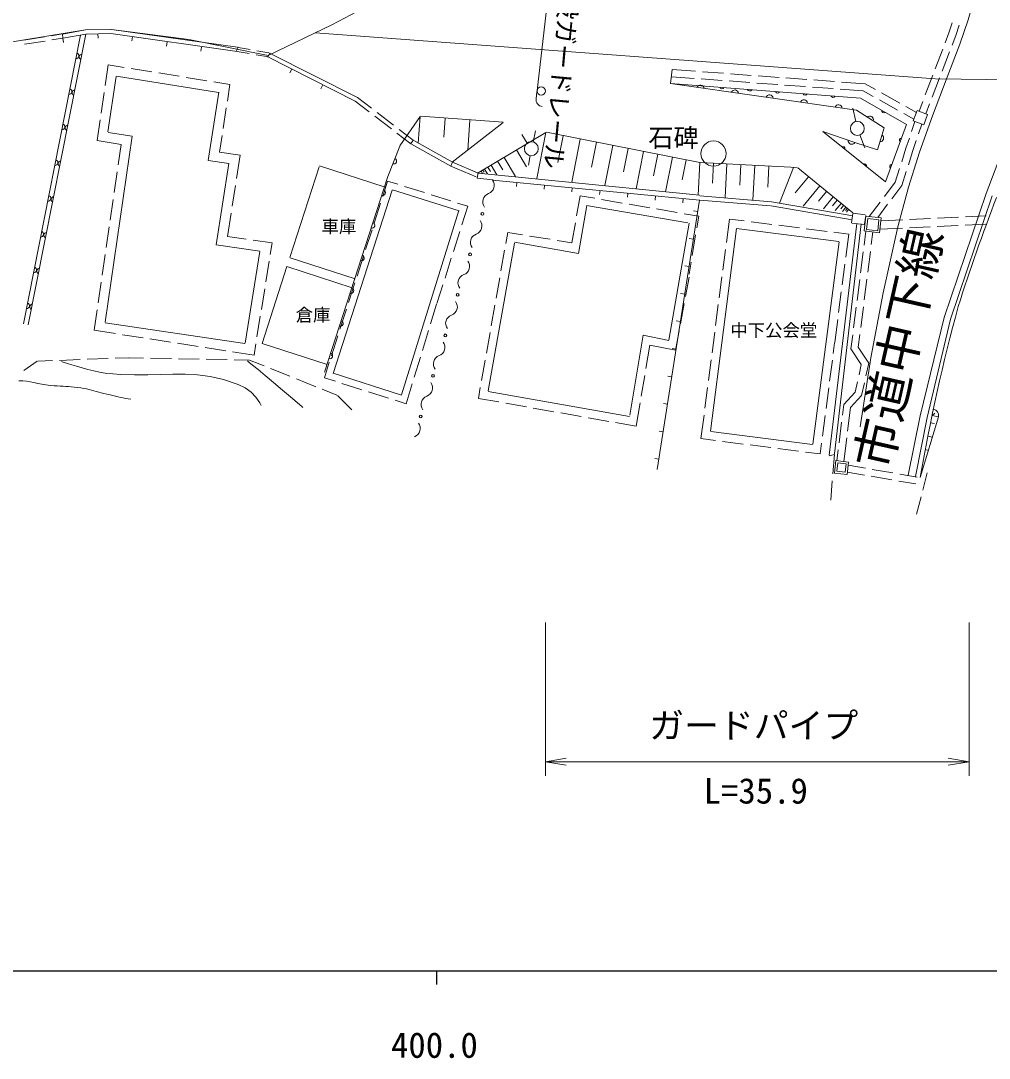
# Model space of a CAD drawing. Units: millimetres, scale not verified. Extents: x 40000 to 680000, y 20000 to 380000.
# Drawn here: x 438156 to 507664, y 198715 to 273192 of the extents above; entities that cross this region are included whole.
import ezdxf
from ezdxf.enums import TextEntityAlignment as Align

# ---------------------------------------------------------------- set-up
doc = ezdxf.new("R2010")
doc.units = ezdxf.units.MM
doc.header["$LTSCALE"] = 1000
for name, color, linetype, lineweight in [('M-BGD', 7, 'Continuous', 13), ('M-STR-HTXT', 7, 'Continuous', 13), ('M-TTL-BAND', 7, 'Continuous', 25)]:
    doc.layers.add(name, color=color, linetype=linetype, lineweight=lineweight)
doc.layers.add('M-BMK-HTXT', color=7, linetype='Continuous')
doc.styles.add('ＭＳ ゴシック', font='')
doc.styles.get('ＭＳ ゴシック').set_extended_font_data('MS Gothic')

# ---------------------------------------------------------------- blocks, each defined once
blk = doc.blocks.new('open_arrow')
at = {"color": 0, "linetype": 'Continuous', "lineweight": -2}
blk.add_lwpolyline([(7.5, 1.25), (0, 0), (7.5, -1.25)], dxfattribs=at)

msp = doc.modelspace()

# ---------------------------------------------------------------- linework, layer by layer
at = {"layer": 'M-BGD'}
for p, q in [((469526, 277695), (460484, 272901)), ((475215, 268180), (476269, 277353)), ((460484, 272901), (455915, 270690)), ((504773, 272314), (505002, 273031)), ((505264, 272142), (505499, 272878)), ((437104, 271600), (442804, 272534)), ((442453, 272164), (438350, 251443)), ((438386, 271801), (439868, 272037)), ((442820, 272232), (438696, 251373)), ((440361, 272116), (441149, 272242)), ((441163, 271938), (440393, 271816)), ((441149, 272238), (442804, 272534)), ((441150, 272239), (441182, 271938)), ((442836, 272232), (441167, 271936)), ((441167, 271936), (441229, 271641)), ((442804, 272534), (444612, 272575)), ((442804, 272534), (444677, 272567)), ((444618, 272277), (442835, 272232)), ((443697, 272254), (443701, 271952)), ((453692, 270989), (444618, 272277)), ((444659, 272570), (453710, 271292)), ((450211, 271853), (444677, 272567)), ((446180, 272042), (446136, 271744)), ((450211, 271853), (455915, 270690)), ((503778, 269016), (459305, 272331)), ((504503, 271610), (504773, 272314)), ((504992, 271430), (505264, 272142)), ((439899, 271738), (438418, 271503)), ((448653, 271670), (448605, 271374)), ((451123, 271304), (451080, 271006)), ((453751, 271286), (453625, 270998)), ((453759, 271281), (454610, 271129)), ((503788, 269742), (504325, 271143)), ((504747, 271136), (504747, 271135)), ((454558, 270836), (453683, 270992)), ((455925, 270591), (455050, 270747)), ((455102, 271041), (455952, 270890)), ((462167, 267425), (455842, 270615)), ((456039, 270901), (455898, 270580)), ((462325, 267681), (456000, 270874)), ((504276, 269563), (504813, 270964)), ((444213, 268546), (444423, 270021)), ((444423, 270021), (445585, 269836)), ((446079, 269757), (447560, 269520)), ((457604, 269714), (457465, 269447)), ((484896, 269694), (484799, 268686)), ((486593, 269569), (484896, 269694)), ((445011, 269196), (444394, 265215)), ((452341, 268049), (445037, 269218)), ((448054, 269442), (449535, 269205)), ((450029, 269127), (451510, 268890)), ((486497, 269055), (484857, 269176)), ((488492, 268907), (486996, 269018)), ((488587, 269422), (487091, 269532)), ((490486, 268760), (488990, 268870)), ((490582, 269274), (489086, 269385)), ((492577, 269127), (491081, 269237)), ((494571, 268980), (493075, 269090)), ((496566, 268832), (495070, 268943)), ((503072, 267874), (503609, 269275)), ((503561, 267695), (504097, 269096)), ((509897, 268943), (503832, 269014)), ((452004, 268811), (453166, 268626)), ((453166, 268626), (452982, 267427)), ((459832, 268582), (459693, 268315)), ((475215, 268180), (475203, 268081)), ((484799, 268686), (498132, 266778)), ((498430, 267641), (484799, 268686)), ((492481, 268613), (490985, 268723)), ((494475, 268465), (492979, 268576)), ((496470, 268318), (494974, 268428)), ((498608, 268160), (496968, 268281)), ((498762, 268670), (497064, 268795)), ((499340, 267750), (498608, 268160)), ((499506, 268253), (498762, 268670)), ((443930, 266566), (444142, 268051)), ((451618, 263164), (452374, 268061)), ((463172, 266653), (462167, 267425)), ((463331, 266907), (462325, 267681)), ((475144, 267496), (475146, 267584)), ((475156, 267407), (475144, 267496)), ((475146, 267584), (475203, 268081)), ((475190, 267310), (475156, 267407)), ((501722, 265744), (498430, 267641)), ((501085, 266773), (499776, 267506)), ((501251, 267276), (499942, 268009)), ((502624, 266703), (502893, 267407)), ((452906, 266933), (452678, 265451)), ((475246, 267223), (475190, 267310)), ((475304, 267158), (475246, 267223)), ((475397, 267092), (475304, 267158)), ((475495, 267051), (475397, 267092)), ((475586, 267030), (475495, 267051)), ((498087, 265952), (497868, 266927)), ((498132, 266778), (500113, 265511)), ((502432, 266615), (501688, 267032)), ((502210, 265996), (502480, 266747)), ((502480, 266747), (503237, 266474)), ((503109, 266517), (503382, 267228)), ((443650, 264597), (443860, 266071)), ((464758, 265434), (463569, 266348)), ((464916, 265688), (463727, 266602)), ((466818, 266324), (465372, 264216)), ((466818, 266324), (466679, 264408)), ((472782, 265910), (466859, 266344)), ((468606, 266194), (468508, 264847)), ((472784, 265892), (469128, 263031)), ((470395, 266065), (470237, 263899)), ((502254, 266119), (501522, 266529)), ((502091, 265236), (502334, 265952)), ((502967, 265724), (502210, 265996)), ((503237, 266474), (502967, 265724)), ((444439, 265179), (446146, 264902)), ((466319, 264610), (465313, 265383)), ((475850, 265178), (470989, 262273)), ((474935, 264488), (475095, 265291)), ((475851, 265178), (475202, 261857)), ((486891, 263019), (475897, 265185)), ((498026, 264442), (495727, 265239)), ((495727, 265239), (500209, 261625)), ((500113, 265511), (499640, 263934)), ((500209, 261625), (501722, 265744)), ((502581, 265064), (502823, 265776)), ((445357, 264319), (443649, 264596)), ((446146, 264902), (444208, 251560)), ((452602, 264956), (452418, 263758)), ((466160, 264358), (465155, 265130)), ((466326, 264601), (466132, 264366)), ((469133, 263033), (466363, 264585)), ((474498, 264407), (474118, 265037)), ((477082, 264938), (476705, 263012)), ((478313, 264697), (477707, 261600)), ((479476, 264470), (479125, 262675)), ((499640, 263934), (498026, 264442)), ((498375, 264997), (498733, 264063)), ((501686, 264047), (501930, 264763)), ((502179, 263880), (502420, 264591)), ((445142, 262842), (445357, 264319)), ((452418, 263758), (453905, 263550)), ((465357, 264195), (464500, 262022)), ((466193, 264332), (469013, 262758)), ((473737, 263926), (474464, 262699)), ((480639, 264242), (480075, 261358)), ((481739, 264027), (481413, 262356)), ((482839, 263812), (482314, 261128)), ((501379, 263061), (501686, 264047)), ((501860, 262856), (502179, 263880)), ((453089, 262957), (451618, 263164)), ((452180, 257111), (453089, 262957)), ((453905, 263550), (453640, 261861)), ((469132, 263030), (469012, 262756)), ((469132, 263030), (470944, 262270)), ((472381, 263105), (472747, 262488)), ((472843, 263381), (473658, 262005)), ((474710, 263515), (474600, 262826)), ((483880, 263608), (483576, 262055)), ((484921, 263405), (484433, 260911)), ((485905, 263212), (485623, 261770)), ((486891, 263020), (486767, 260681)), ((493873, 262651), (486942, 263013)), ((487867, 262968), (487791, 261543)), ((488842, 262917), (488715, 260505)), ((444854, 260863), (445070, 262347)), ((457465, 256192), (459564, 262702)), ((459589, 262772), (464300, 261253)), ((470852, 261984), (469012, 262756)), ((470990, 262288), (470914, 261898)), ((486859, 260664), (470985, 262260)), ((471201, 262399), (471301, 262230)), ((471323, 262472), (471411, 262324)), ((471445, 262545), (471651, 262197)), ((471682, 262687), (471864, 262379)), ((471920, 262829), (472333, 262132)), ((489839, 262864), (489761, 261395)), ((490835, 262812), (490703, 260326)), ((491852, 262758), (491772, 261244)), ((493611, 262665), (492602, 260102)), ((497865, 259399), (493916, 262637)), ((500923, 261597), (501230, 262584)), ((501392, 261355), (501711, 262379)), ((464500, 262022), (459959, 247957)), ((464131, 260571), (464488, 261683)), ((464488, 261683), (465216, 261455)), ((470914, 261898), (472070, 261762)), ((486871, 260316), (472024, 261755)), ((473761, 261585), (473729, 261288)), ((494684, 261990), (493737, 260828)), ((500141, 260570), (500923, 261597)), ((453563, 261367), (453331, 259885)), ((464806, 261037), (460575, 247879)), ((464834, 261051), (469609, 259553)), ((465693, 261305), (467124, 260856)), ((467601, 260706), (469032, 260257)), ((475752, 261396), (475720, 261099)), ((477741, 261203), (477714, 260904)), ((479731, 261010), (479703, 260710)), ((481724, 260815), (481692, 260517)), ((495495, 261330), (494318, 259886)), ((495976, 260938), (495414, 260247)), ((500676, 260414), (501392, 261355)), ((444567, 258883), (444782, 260368)), ((463518, 258668), (463977, 260095)), ((469509, 260107), (470237, 259879)), ((478048, 259189), (478299, 260632)), ((478189, 256485), (478787, 259938)), ((478299, 260632), (479353, 260449)), ((486037, 258683), (478766, 259941)), ((479846, 260364), (481324, 260108)), ((481816, 260023), (483294, 259767)), ((483714, 260621), (483682, 260324)), ((483837, 240975), (486871, 260316)), ((485703, 260428), (485676, 260129)), ((486893, 260617), (492036, 260197)), ((491968, 259904), (486893, 260317)), ((492042, 260199), (497884, 259194)), ((496458, 260546), (495759, 259688)), ((496744, 260313), (496409, 259903)), ((497029, 260080), (496615, 259571)), ((497199, 259942), (497001, 259698)), ((499057, 259145), (499838, 260172)), ((499657, 259075), (500373, 260016)), ((507881, 260618), (504882, 251774)), ((453254, 259391), (452990, 257702)), ((465480, 246330), (469585, 259574)), ((470237, 259879), (469811, 258531)), ((483787, 259681), (485265, 259425)), ((485758, 259340), (486812, 259158)), ((486743, 259499), (486445, 259541)), ((492015, 259900), (497832, 258901)), ((497369, 259803), (497123, 259501)), ((497470, 259721), (497352, 259576)), ((497571, 259639), (497425, 259459)), ((497771, 258687), (497878, 259355)), ((497908, 259374), (498770, 259249)), ((498796, 259221), (498717, 258579)), ((477712, 257254), (477963, 258697)), ((486123, 258668), (484663, 250252)), ((486812, 259158), (486672, 258317)), ((488795, 257278), (489012, 258960)), ((489011, 258959), (490071, 258825)), ((490567, 258762), (492055, 258573)), ((492551, 258510), (494039, 258321)), ((498159, 258649), (496171, 242000)), ((498467, 258606), (496551, 242095)), ((498685, 258555), (497791, 258656)), ((498810, 259173), (498685, 258103)), ((499917, 259044), (498810, 259173)), ((498956, 259005), (498863, 258211)), ((499750, 258913), (498956, 259005)), ((499658, 258118), (499750, 258913)), ((499792, 257974), (499917, 259044)), ((501452, 258907), (499892, 258836)), ((503450, 258998), (501952, 258930)), ((505427, 258488), (503928, 258420)), ((505448, 259090), (503950, 259021)), ((507425, 258579), (505926, 258511)), ((507446, 259181), (505948, 259112)), ((444279, 256904), (444495, 258389)), ((452989, 257701), (454341, 257507)), ((462905, 256764), (463365, 258192)), ((469660, 258055), (469208, 256625)), ((472971, 257205), (473109, 257985)), ((473109, 257985), (474176, 257815)), ((474669, 257737), (476151, 257502)), ((486590, 257824), (486344, 256344)), ((489529, 258288), (487649, 243740)), ((496877, 257354), (489529, 258288)), ((494535, 258258), (496023, 258069)), ((496519, 258006), (497578, 257871)), ((497578, 257871), (497363, 256211)), ((498685, 258103), (499792, 257974)), ((498814, 258088), (498688, 257091)), ((498863, 258211), (499658, 258118)), ((499311, 258030), (499196, 257121)), ((501431, 258306), (499822, 258232)), ((503429, 258397), (501931, 258329)), ((455309, 256660), (452180, 257111)), ((454836, 257436), (456188, 257241)), ((456188, 257241), (456057, 256424)), ((473581, 257232), (471702, 246620)), ((478189, 256485), (473594, 257297)), ((476645, 257423), (477712, 257254)), ((486430, 257524), (486132, 257566)), ((496903, 257326), (495011, 242791)), ((443991, 254925), (444207, 256409)), ((454260, 250036), (455304, 256630)), ((462293, 254860), (462752, 256288)), ((472622, 255236), (472883, 256713)), ((488538, 255294), (488731, 256782)), ((498625, 256595), (498435, 255106)), ((499133, 256625), (498943, 255137)), ((455475, 250033), (457256, 255541)), ((455978, 255930), (455741, 254449)), ((461936, 254013), (457257, 255543)), ((462149, 254662), (457499, 256183)), ((469057, 256148), (468605, 254718)), ((486122, 255546), (485826, 255593)), ((486262, 255851), (486122, 255011)), ((497299, 255715), (497106, 254227)), ((472273, 253267), (472534, 254744)), ((486135, 254777), (485871, 253390)), ((488282, 253311), (488474, 254798)), ((443704, 252946), (443919, 254430)), ((461680, 252956), (462140, 254384)), ((468454, 254241), (468028, 252893)), ((498372, 254610), (498183, 253122)), ((498880, 254641), (498691, 253153)), ((455662, 253955), (455425, 252474)), ((485810, 253571), (485513, 253618)), ((497042, 253731), (496849, 252244)), ((461067, 251052), (461527, 252480)), ((468004, 252850), (467567, 251428)), ((471924, 251297), (472185, 252774)), ((485778, 252898), (485498, 251425)), ((488026, 251327), (488218, 252815)), ((498120, 252626), (497931, 251138)), ((498628, 252657), (498439, 251169)), ((443417, 250973), (443632, 252451)), ((455346, 251981), (455108, 250499)), ((496785, 251748), (496570, 250087)), ((504882, 251774), (503216, 244701)), ((444225, 251498), (454229, 250016)), ((485502, 251594), (485205, 251641)), ((444958, 250734), (443417, 250973)), ((446934, 250426), (445452, 250657)), ((448911, 250119), (447428, 250350)), ((460455, 249148), (460914, 250576)), ((467421, 250950), (466981, 249516)), ((471575, 249328), (471836, 250805)), ((481870, 244875), (482820, 250616)), ((482820, 250616), (484673, 250237)), ((485404, 250934), (485141, 249546)), ((487770, 249344), (487962, 250831)), ((497868, 250642), (497741, 249645)), ((498376, 250673), (498260, 249764)), ((450887, 249812), (449405, 250042)), ((452863, 249505), (451381, 249735)), ((455029, 250006), (454898, 249188)), ((460148, 248525), (455475, 250033)), ((483306, 249907), (483023, 248227)), ((485141, 249547), (483306, 249907)), ((485193, 249617), (484897, 249664)), ((496568, 250083), (496468, 249312)), ((498482, 248508), (497741, 249645)), ((499015, 248606), (498260, 249764)), ((440429, 248796), (439386, 248757)), ((442428, 248869), (440929, 248814)), ((444427, 248943), (442928, 248888)), ((445970, 249000), (444926, 248961)), ((446968, 248974), (445858, 248994)), ((448968, 248939), (447468, 248965)), ((450967, 248903), (449467, 248930)), ((452967, 248867), (451467, 248894)), ((454899, 249189), (453357, 249428)), ((454576, 248838), (453467, 248858)), ((454440, 248768), (454531, 248692)), ((455622, 248418), (454576, 248838)), ((466834, 249038), (466394, 247604)), ((471226, 247359), (471487, 248836)), ((487514, 247360), (487706, 248848)), ((496403, 248817), (496209, 247329)), ((438384, 248083), (439338, 248746)), ((441076, 248738), (441130, 248719)), ((441130, 248719), (441279, 248667)), ((441279, 248667), (441511, 248590)), ((441511, 248590), (441810, 248493)), ((441810, 248493), (442162, 248385)), ((442162, 248385), (442553, 248271)), ((442553, 248271), (442968, 248160)), ((442968, 248160), (443393, 248057)), ((443393, 248057), (443813, 247970)), ((454531, 248692), (454788, 248479)), ((454788, 248479), (455184, 248149)), ((455184, 248149), (455694, 247724)), ((457477, 247671), (456085, 248231)), ((459944, 247560), (460302, 248672)), ((498318, 247763), (498482, 248508)), ((498815, 247692), (499015, 248606)), ((438019, 247352), (438302, 247342)), ((438302, 247342), (438573, 247313)), ((438573, 247313), (438837, 247268)), ((438837, 247268), (439102, 247213)), ((443813, 247970), (444214, 247906)), ((444214, 247906), (445307, 247800)), ((445307, 247800), (446321, 247764)), ((446321, 247764), (447273, 247773)), ((447273, 247773), (448182, 247803)), ((448182, 247803), (449066, 247830)), ((449066, 247830), (449944, 247831)), ((449944, 247831), (450833, 247781)), ((450833, 247781), (451751, 247657)), ((451751, 247657), (452717, 247434)), ((452717, 247434), (453749, 247088)), ((455694, 247724), (456292, 247223)), ((459332, 246924), (457941, 247484)), ((460733, 247311), (459944, 247560)), ((460577, 247884), (465476, 246309)), ((482940, 247734), (482691, 246254)), ((484881, 247641), (484585, 247688)), ((498047, 246530), (498211, 247275)), ((439102, 247213), (439374, 247154)), ((439374, 247154), (439660, 247097)), ((439660, 247097), (439967, 247046)), ((439967, 247046), (440301, 247007)), ((440301, 247007), (440549, 246987)), ((440549, 246987), (440776, 246973)), ((440776, 246973), (440987, 246962)), ((440987, 246962), (441189, 246953)), ((441189, 246953), (441385, 246943)), ((441385, 246943), (441581, 246933)), ((441581, 246933), (441781, 246919)), ((441781, 246919), (441992, 246899)), ((441992, 246899), (442217, 246873)), ((442217, 246873), (442463, 246838)), ((442463, 246838), (442681, 246801)), ((442681, 246801), (442879, 246762)), ((442879, 246762), (443063, 246720)), ((443063, 246720), (443237, 246676)), ((443237, 246676), (443406, 246630)), ((443406, 246630), (443575, 246582)), ((443575, 246582), (443748, 246533)), ((443748, 246533), (443930, 246484)), ((453749, 247088), (454273, 246832)), ((454273, 246832), (454694, 246520)), ((456292, 247223), (456952, 246667)), ((456952, 246667), (457649, 246078)), ((460841, 246317), (459796, 246738)), ((462640, 246708), (461209, 247160)), ((464546, 246104), (463116, 246557)), ((466248, 247126), (465812, 245704)), ((471000, 246087), (471138, 246867)), ((471698, 246573), (481833, 244777)), ((487258, 245377), (487450, 246864)), ((496144, 246833), (495950, 245346)), ((497233, 245649), (498047, 246530)), ((498506, 246290), (498707, 247204)), ((443930, 246484), (444126, 246434)), ((444126, 246434), (444342, 246383)), ((444342, 246383), (444565, 246332)), ((444565, 246332), (444770, 246285)), ((444770, 246285), (444961, 246241)), ((444961, 246241), (445142, 246199)), ((445142, 246199), (445319, 246159)), ((445319, 246159), (445496, 246121)), ((445496, 246121), (445679, 246085)), ((445679, 246085), (445871, 246049)), ((445871, 246049), (446050, 246019)), ((454694, 246520), (455034, 246161)), ((455034, 246161), (455313, 245762)), ((457649, 246078), (458356, 245475)), ((461921, 245262), (460887, 246297)), ((465812, 245704), (465023, 245954)), ((472478, 245826), (471000, 246087)), ((497709, 245427), (498506, 246290)), ((455313, 245762), (455420, 245572)), ((458356, 245475), (458409, 245430)), ((474448, 245477), (472970, 245739)), ((476417, 245128), (474940, 245390)), ((478386, 244779), (476909, 245041)), ((482608, 245761), (482325, 244082)), ((484573, 245664), (484277, 245711)), ((497134, 244868), (497233, 245649)), ((497495, 243737), (497709, 245427)), ((480356, 244431), (478879, 244692)), ((482326, 244082), (480848, 244344)), ((486976, 243199), (487194, 244881)), ((495885, 244850), (495691, 243363)), ((496883, 242884), (497071, 244372)), ((503216, 244701), (502363, 240471)), ((504027, 244757), (502706, 240412)), ((503450, 244333), (503723, 244275)), ((503558, 244854), (503750, 245023)), ((503558, 244854), (504027, 244757)), ((484260, 243689), (483964, 243736)), ((494981, 242772), (487671, 243714)), ((488028, 243063), (486976, 243199)), ((490012, 242808), (488524, 243000)), ((495627, 242867), (495526, 242096)), ((497219, 241551), (497433, 243241)), ((503257, 243371), (503584, 243301)), ((491995, 242552), (490508, 242744)), ((493979, 242296), (492491, 242488)), ((495526, 242097), (494475, 242232)), ((496164, 241968), (496547, 242058)), ((496436, 240665), (496547, 242058)), ((496722, 241607), (496821, 242388)), ((503070, 242407), (503223, 242374)), ((483954, 241716), (483656, 241759)), ((496665, 241613), (496565, 240727)), ((497559, 241513), (496665, 241613)), ((496797, 241447), (496730, 240851)), ((497393, 241380), (496797, 241447)), ((497326, 240784), (497393, 241380)), ((497460, 240627), (497559, 241513)), ((496565, 240727), (497460, 240627)), ((496730, 240851), (497326, 240784)), ((498706, 240575), (497478, 240786)), ((498776, 241070), (497533, 241284)), ((500747, 240732), (499269, 240986)), ((502483, 240434), (501240, 240647)), ((502890, 239490), (503207, 240731)), ((496286, 238773), (496397, 240166)), ((500677, 240237), (499199, 240491)), ((502398, 239941), (501170, 240152)), ((502450, 237764), (502767, 239006))]:
    msp.add_line(p, q, dxfattribs=at)
for points in [[(498393, 244035), (499158, 249004), (500041, 253653), (501111, 258408), (501870, 261235), (502647, 263749), (503591, 266367), (504651, 269143), (505545, 271512), (506139, 273265), (506561, 274680), (506900, 276091), (507094, 277284), (507267, 279670), (507307, 282270), (507128, 284822), (506866, 286641), (506450, 288280), (505766, 290204)], [(521911, 269097), (513020, 268802), (511910, 268633), (510818, 268120), (509962, 267225), (509577, 266444), (508733, 264180), (507440, 260788), (504430, 251902), (502716, 244842), (501848, 240566)]]:
    msp.add_lwpolyline(points, dxfattribs=at)
for centre, radius in [((475511, 268146), 298), ((498196, 265464), 500), ((474798, 264007), 500), ((487875, 263658), 903), ((471286, 259332), 100), ((470401, 256423), 100), ((469512, 253516), 100), ((468627, 250607), 100), ((467742, 247697), 100), ((466857, 244788), 100)]:
    msp.add_circle(centre, radius, dxfattribs=at)
for centre, radius, start, end in [((442134, 270676), 200, 266.26603, 71.33869), ((442135, 270677), 200, 266.26609, 71.33874), ((442553, 270595), 200, 92.81223, 244.81917), ((442554, 270595), 200, 92.81229, 244.81923), ((441623, 268109), 200, 266.26603, 71.33869), ((441623, 268109), 200, 266.26609, 71.33874), ((442042, 268027), 200, 92.81223, 244.81917), ((442043, 268027), 200, 92.81229, 244.81923), ((486940, 268323), 256, 4.53576, 159.175), ((488478, 268466), 162, 198.23848, 332.99875), ((489414, 267969), 256, 4.53576, 159.175), ((490472, 268313), 162, 198.23848, 332.99875), ((491889, 267615), 256, 4.53576, 159.175), ((492466, 268160), 162, 198.23848, 332.99875), ((494364, 267261), 256, 4.53576, 159.175), ((494460, 268008), 162, 198.23848, 332.99875), ((496455, 267855), 162, 198.23848, 332.99875), ((496839, 266906), 256, 4.53576, 159.175), ((500108, 266746), 162, 172.66325, 307.42352), ((499092, 266097), 256, 340.08453, 134.72376), ((441128, 265579), 200, 266.26603, 71.33869), ((441129, 265579), 200, 266.26609, 71.33874), ((441548, 265498), 200, 92.81229, 244.81923), ((441548, 265497), 200, 92.81223, 244.81917), ((497798, 264581), 256, 173.56555, 328.20479), ((499830, 264768), 256, 266.00626, 60.64549), ((501369, 264602), 162, 92.44707, 227.20734), ((497151, 264011), 162, 343.74358, 118.50385), ((440617, 263011), 200, 266.26603, 71.33869), ((440617, 263011), 200, 266.26609, 71.33874), ((441036, 262930), 200, 92.81223, 244.81917), ((441037, 262930), 200, 92.81229, 244.81923), ((464927, 263112), 200, 247.81236, 66.38026), ((464928, 263112), 200, 247.81242, 66.38032), ((498708, 262756), 162, 343.74358, 118.50385), ((500680, 262724), 162, 92.44707, 227.20734), ((471512, 261384), 633, 289.78026, 36.18866), ((464123, 260849), 201, 252.09086, 72.09086), ((464124, 260849), 201, 252.09092, 72.09092), ((471945, 260190), 636, 110.10726, 216.18866), ((440110, 260442), 200, 266.26603, 71.33869), ((440110, 260442), 200, 266.26609, 71.33874), ((440529, 260361), 200, 92.81223, 244.81917), ((440529, 260361), 200, 92.81229, 244.81923), ((635315, 211387), 136286, 158.87205, 162.36492), ((463366, 258506), 201, 252.09086, 72.09086), ((463367, 258507), 201, 252.09092, 72.09092), ((470627, 258475), 633, 289.78032, 36.18872), ((439598, 257874), 200, 266.26603, 71.33869), ((439599, 257875), 200, 266.26609, 71.33874), ((440018, 257793), 200, 92.81223, 244.81917), ((440018, 257793), 200, 92.81229, 244.81923), ((471060, 257281), 636, 110.10732, 216.18872), ((462609, 256164), 201, 252.09092, 72.09092), ((462609, 256163), 201, 252.09086, 72.09086), ((439090, 255302), 200, 266.26603, 71.33869), ((439091, 255302), 200, 266.26609, 71.33874), ((469742, 255565), 633, 289.78026, 36.18866), ((439510, 255221), 200, 92.81223, 244.81917), ((439510, 255221), 200, 92.81229, 244.81923), ((470171, 254374), 636, 110.10726, 216.18866), ((461850, 253816), 201, 252.09086, 72.09086), ((461850, 253816), 201, 252.09092, 72.09092), ((438579, 252734), 200, 266.26603, 71.33869), ((438580, 252735), 200, 266.26609, 71.33874), ((438999, 252653), 200, 92.81223, 244.81917), ((438999, 252653), 200, 92.81229, 244.81923), ((468857, 252656), 633, 289.78026, 36.18866), ((637339, 216904), 136670, 164.82706, 170.09558), ((469286, 251465), 636, 110.10726, 216.18866), ((461097, 251471), 201, 252.09086, 72.09086), ((461098, 251471), 201, 252.09092, 72.09092), ((467968, 249749), 633, 289.78026, 36.18866), ((460340, 249128), 201, 252.09086, 72.09086), ((460341, 249128), 201, 252.09092, 72.09092), ((468401, 248555), 636, 110.10726, 216.18866), ((467083, 246840), 633, 289.78026, 36.18866), ((467516, 245646), 636, 110.10726, 216.18866), ((503558, 244854), 477, 348.19911, 78.10482), ((466198, 243930), 633, 289.78026, 36.18866)]:
    msp.add_arc(centre, radius, start, end, dxfattribs=at)
at = {"layer": 'M-STR-HTXT'}
for p, q in [((475805, 230000), (475805, 219000)), ((506224, 230000), (506224, 219000)), ((475805, 220000), (506224, 220000))]:
    msp.add_line(p, q, dxfattribs=at)
at = {"layer": 'M-TTL-BAND'}
for p, q in [((40000, 205000), (579000, 205000)), ((468000, 205000), (468000, 204000))]:
    msp.add_line(p, q, dxfattribs=at)

# ---------------------------------------------------------------- block references
at = {"layer": 'M-STR-HTXT', "xscale": 200, "yscale": 200}
msp.add_blockref('open_arrow', (475805, 220000), dxfattribs=at)
at = {"layer": 'M-STR-HTXT', "xscale": 200, "yscale": 200, "rotation": 180}
msp.add_blockref('open_arrow', (506224, 220000), dxfattribs=at)

# ---------------------------------------------------------------- texts
at = {"layer": 'M-BGD', "style": 'ＭＳ ゴシック'}
msp.add_text('仮設ガードレール', height=1320, rotation=264.714, dxfattribs=at).set_placement((476638, 276993), align=Align.BOTTOM_LEFT)
for s, height, p in [('石碑', 1320, (485001, 264792)), ('車庫', 916.4, (460994, 258426)), ('倉庫', 916.4, (459133, 252073)), ('中下公会堂', 916.4, (492200, 250969))]:
    msp.add_text(s, height=height, dxfattribs=at).set_placement(p, align=Align.MIDDLE_CENTER)
at = {"layer": 'M-BMK-HTXT', "style": 'ＭＳ ゴシック'}
msp.add_text('市道中下線', height=2566, rotation=77.231, dxfattribs=at).set_placement((503179, 249213), align=Align.BOTTOM_CENTER)
at = {"layer": 'M-STR-HTXT', "style": 'ＭＳ ゴシック'}
for s, p in [('ガードパイプ', (490758, 221136)), ('L=35.9', (490906, 216446))]:
    msp.add_text(s, height=1833, dxfattribs=at).set_placement(p, align=Align.BOTTOM_CENTER)
at = {"layer": 'M-TTL-BAND', "style": 'ＭＳ ゴシック'}
msp.add_text('400.0', height=1833, dxfattribs=at).set_placement((467844, 198195), align=Align.BOTTOM_CENTER)

doc.saveas('drawing.dxf')
